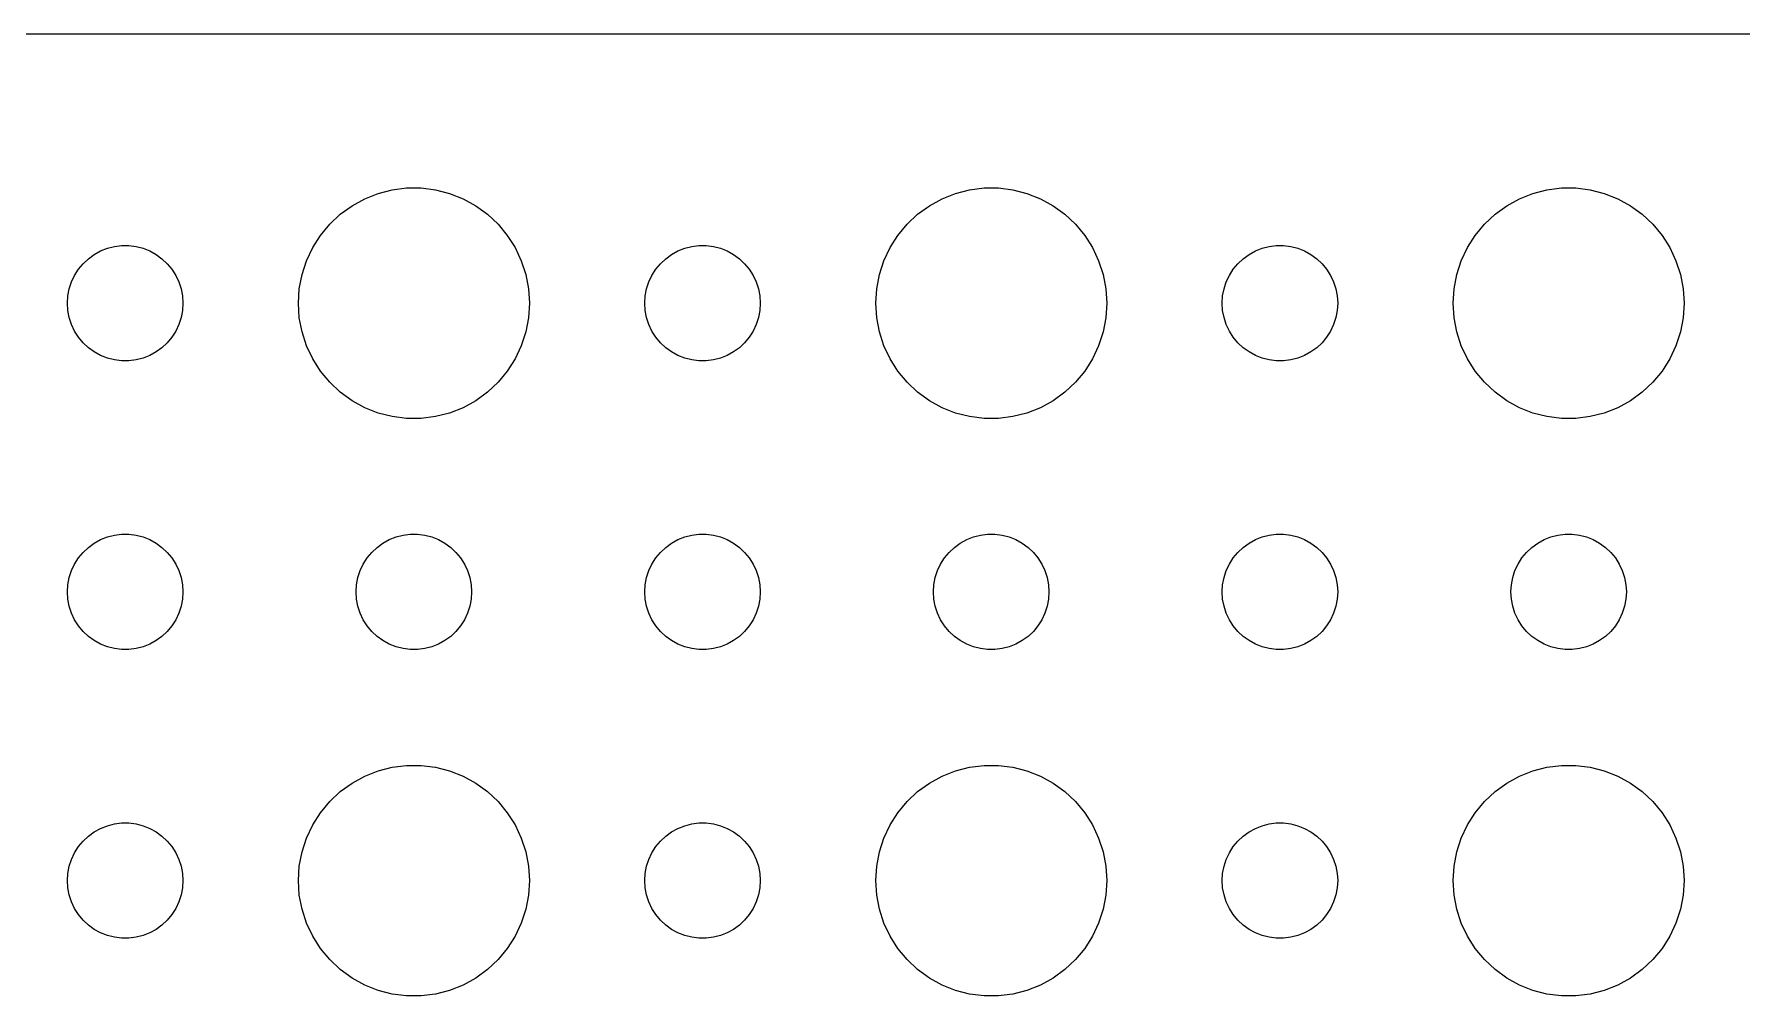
# Model space of a CAD drawing. Header units: metres. Extents: x -90 to 90, y -89 to 89.
# Drawn here: x -47.37 to -3, y 64.51 to 89.49 of the extents above; entities that cross this region are included whole.
import ezdxf

# ---------------------------------------------------------------- set-up
doc = ezdxf.new("R2010")
doc.units = ezdxf.units.M

msp = doc.modelspace()

# ---------------------------------------------------------------- linework, layer by layer
for p, q in [((84.8139, 89.4901), (-84.8139, 89.4901)), ((-39.1075, 85.033), (-38.7773, 85.2145)), ((-38.7773, 85.2145), (-38.427, 85.3532)), ((-38.427, 85.3532), (-38.0621, 85.4469)), ((-38.0621, 85.4469), (-37.6884, 85.4941)), ((-37.6884, 85.4941), (-37.3116, 85.4941)), ((-37.3116, 85.4941), (-36.9379, 85.4469)), ((-36.9379, 85.4469), (-36.5729, 85.3532)), ((-36.5729, 85.3532), (-36.2227, 85.2145)), ((-36.2227, 85.2145), (-35.8925, 85.033)), ((-24.1075, 85.033), (-23.7773, 85.2145)), ((-23.7773, 85.2145), (-23.427, 85.3532)), ((-23.427, 85.3532), (-23.0621, 85.4469)), ((-23.0621, 85.4469), (-22.6884, 85.4941)), ((-22.6884, 85.4941), (-22.3116, 85.4941)), ((-22.3116, 85.4941), (-21.9379, 85.4469)), ((-21.9379, 85.4469), (-21.5729, 85.3532)), ((-21.5729, 85.3532), (-21.2227, 85.2145)), ((-21.2227, 85.2145), (-20.8925, 85.033)), ((-9.10747, 85.033), (-8.77733, 85.2145)), ((-8.77733, 85.2145), (-8.42705, 85.3532)), ((-8.42705, 85.3532), (-8.06213, 85.4469)), ((-8.06213, 85.4469), (-7.68837, 85.4941)), ((-7.68837, 85.4941), (-7.31161, 85.4941)), ((-7.31161, 85.4941), (-6.93785, 85.4469)), ((-6.93785, 85.4469), (-6.57294, 85.3532)), ((-6.57294, 85.3532), (-6.22266, 85.2145)), ((-6.22266, 85.2145), (-5.89252, 85.033)), ((-39.6869, 84.5536), (-39.4123, 84.8115)), ((-39.4123, 84.8115), (-39.1075, 85.033)), ((-35.8925, 85.033), (-35.5877, 84.8115)), ((-35.5877, 84.8115), (-35.3131, 84.5536)), ((-24.6869, 84.5536), (-24.4123, 84.8115)), ((-24.4123, 84.8115), (-24.1075, 85.033)), ((-20.8925, 85.033), (-20.5877, 84.8115)), ((-20.5877, 84.8115), (-20.3131, 84.5536)), ((-9.6869, 84.5536), (-9.41226, 84.8115)), ((-9.41226, 84.8115), (-9.10747, 85.033)), ((-5.89252, 85.033), (-5.58772, 84.8115)), ((-5.58772, 84.8115), (-5.31308, 84.5536)), ((-39.927, 84.2634), (-39.6869, 84.5536)), ((-35.3131, 84.5536), (-35.0729, 84.2634)), ((-24.927, 84.2634), (-24.6869, 84.5536)), ((-20.3131, 84.5536), (-20.0729, 84.2634)), ((-9.92705, 84.2634), (-9.6869, 84.5536)), ((-5.31308, 84.5536), (-5.07294, 84.2634)), ((-45.8037, 83.7665), (-45.6387, 83.8572)), ((-45.6387, 83.8572), (-45.4635, 83.9266)), ((-45.4635, 83.9266), (-45.2811, 83.9734)), ((-45.2811, 83.9734), (-45.0942, 83.997)), ((-45.0942, 83.997), (-44.9058, 83.997)), ((-44.9058, 83.997), (-44.7189, 83.9734)), ((-44.7189, 83.9734), (-44.5365, 83.9266)), ((-44.5365, 83.9266), (-44.3613, 83.8572)), ((-44.3613, 83.8572), (-44.1963, 83.7665)), ((-40.2893, 83.6044), (-40.1289, 83.9453)), ((-40.1289, 83.9453), (-39.927, 84.2634)), ((-35.0729, 84.2634), (-34.8711, 83.9453)), ((-34.8711, 83.9453), (-34.7107, 83.6044)), ((-30.8037, 83.7665), (-30.6387, 83.8572)), ((-30.6387, 83.8572), (-30.4635, 83.9266)), ((-30.4635, 83.9266), (-30.2811, 83.9734)), ((-30.2811, 83.9734), (-30.0942, 83.997)), ((-30.0942, 83.997), (-29.9058, 83.997)), ((-29.9058, 83.997), (-29.7189, 83.9734)), ((-29.7189, 83.9734), (-29.5365, 83.9266)), ((-29.5365, 83.9266), (-29.3613, 83.8572)), ((-29.3613, 83.8572), (-29.1963, 83.7665)), ((-25.2893, 83.6044), (-25.1289, 83.9453)), ((-25.1289, 83.9453), (-24.927, 84.2634)), ((-20.0729, 84.2634), (-19.8711, 83.9453)), ((-19.8711, 83.9453), (-19.7107, 83.6044)), ((-15.8037, 83.7665), (-15.6387, 83.8572)), ((-15.6387, 83.8572), (-15.4635, 83.9266)), ((-15.4635, 83.9266), (-15.2811, 83.9734)), ((-15.2811, 83.9734), (-15.0942, 83.997)), ((-15.0942, 83.997), (-14.9058, 83.997)), ((-14.9058, 83.997), (-14.7189, 83.9734)), ((-14.7189, 83.9734), (-14.5365, 83.9266)), ((-14.5365, 83.9266), (-14.3613, 83.8572)), ((-14.3613, 83.8572), (-14.1963, 83.7665)), ((-10.2893, 83.6044), (-10.1289, 83.9453)), ((-10.1289, 83.9453), (-9.92705, 84.2634)), ((-5.07294, 84.2634), (-4.87108, 83.9453)), ((-4.87108, 83.9453), (-4.71066, 83.6044)), ((-46.2135, 83.3817), (-46.0934, 83.5268)), ((-46.0934, 83.5268), (-45.9561, 83.6558)), ((-45.9561, 83.6558), (-45.8037, 83.7665)), ((-44.1963, 83.7665), (-44.0439, 83.6558)), ((-44.0439, 83.6558), (-43.9065, 83.5268)), ((-43.9065, 83.5268), (-43.7865, 83.3817)), ((-40.4057, 83.2461), (-40.2893, 83.6044)), ((-34.7107, 83.6044), (-34.5942, 83.2461)), ((-31.2135, 83.3817), (-31.0934, 83.5268)), ((-31.0934, 83.5268), (-30.9561, 83.6558)), ((-30.9561, 83.6558), (-30.8037, 83.7665)), ((-29.1963, 83.7665), (-29.0439, 83.6558)), ((-29.0439, 83.6558), (-28.9065, 83.5268)), ((-28.9065, 83.5268), (-28.7865, 83.3817)), ((-25.4057, 83.2461), (-25.2893, 83.6044)), ((-19.7107, 83.6044), (-19.5942, 83.2461)), ((-16.2135, 83.3817), (-16.0934, 83.5268)), ((-16.0934, 83.5268), (-15.9561, 83.6558)), ((-15.9561, 83.6558), (-15.8037, 83.7665)), ((-14.1963, 83.7665), (-14.0439, 83.6558)), ((-14.0439, 83.6558), (-13.9065, 83.5268)), ((-13.9065, 83.5268), (-13.7865, 83.3817)), ((-10.4057, 83.2461), (-10.2893, 83.6044)), ((-4.71066, 83.6044), (-4.59424, 83.2461)), ((-46.4529, 82.873), (-46.3947, 83.0522)), ((-46.3947, 83.0522), (-46.3145, 83.2226)), ((-46.3145, 83.2226), (-46.2135, 83.3817)), ((-43.7865, 83.3817), (-43.6855, 83.2226)), ((-43.6855, 83.2226), (-43.6053, 83.0522)), ((-43.6053, 83.0522), (-43.5471, 82.873)), ((-40.4763, 82.876), (-40.4057, 83.2461)), ((-34.5942, 83.2461), (-34.5237, 82.876)), ((-31.4529, 82.873), (-31.3947, 83.0522)), ((-31.3947, 83.0522), (-31.3145, 83.2226)), ((-31.3145, 83.2226), (-31.2135, 83.3817)), ((-28.7865, 83.3817), (-28.6855, 83.2226)), ((-28.6855, 83.2226), (-28.6053, 83.0522)), ((-28.6053, 83.0522), (-28.5471, 82.873)), ((-25.4763, 82.876), (-25.4057, 83.2461)), ((-19.5942, 83.2461), (-19.5237, 82.876)), ((-16.4529, 82.873), (-16.3947, 83.0522)), ((-16.3947, 83.0522), (-16.3145, 83.2226)), ((-16.3145, 83.2226), (-16.2135, 83.3817)), ((-13.7865, 83.3817), (-13.6855, 83.2226)), ((-13.6855, 83.2226), (-13.6053, 83.0522)), ((-13.6053, 83.0522), (-13.5471, 82.873)), ((-10.4763, 82.876), (-10.4057, 83.2461)), ((-4.59424, 83.2461), (-4.52365, 82.876)), ((-46.5, 82.5), (-46.4882, 82.688)), ((-46.4882, 82.688), (-46.4529, 82.873)), ((-43.5471, 82.873), (-43.5118, 82.688)), ((-43.5118, 82.688), (-43.5, 82.5)), ((-40.5, 82.5), (-40.4763, 82.876)), ((-34.5237, 82.876), (-34.5, 82.5)), ((-31.5, 82.5), (-31.4882, 82.688)), ((-31.4882, 82.688), (-31.4529, 82.873)), ((-28.5471, 82.873), (-28.5118, 82.688)), ((-28.5118, 82.688), (-28.5, 82.5)), ((-25.5, 82.5), (-25.4763, 82.876)), ((-19.5237, 82.876), (-19.5, 82.5)), ((-16.5, 82.5), (-16.4882, 82.688)), ((-16.4882, 82.688), (-16.4529, 82.873)), ((-13.5471, 82.873), (-13.5118, 82.688)), ((-13.5118, 82.688), (-13.5, 82.5)), ((-10.5, 82.5), (-10.4763, 82.876)), ((-4.52365, 82.876), (-4.5, 82.5)), ((-46.4882, 82.312), (-46.5, 82.5)), ((-46.4529, 82.127), (-46.4882, 82.312)), ((-46.3947, 81.9478), (-46.4529, 82.127)), ((-43.5471, 82.127), (-43.6053, 81.9478)), ((-43.5118, 82.312), (-43.5471, 82.127)), ((-43.5, 82.5), (-43.5118, 82.312)), ((-40.4763, 82.124), (-40.5, 82.5)), ((-40.4057, 81.7539), (-40.4763, 82.124)), ((-34.5237, 82.124), (-34.5942, 81.7539)), ((-34.5, 82.5), (-34.5237, 82.124)), ((-31.4882, 82.312), (-31.5, 82.5)), ((-31.4529, 82.127), (-31.4882, 82.312)), ((-31.3947, 81.9478), (-31.4529, 82.127)), ((-28.5471, 82.127), (-28.6053, 81.9478)), ((-28.5118, 82.312), (-28.5471, 82.127)), ((-28.5, 82.5), (-28.5118, 82.312)), ((-25.4763, 82.124), (-25.5, 82.5)), ((-25.4057, 81.7539), (-25.4763, 82.124)), ((-19.5237, 82.124), (-19.5942, 81.7539)), ((-19.5, 82.5), (-19.5237, 82.124)), ((-16.4882, 82.312), (-16.5, 82.5)), ((-16.4529, 82.127), (-16.4882, 82.312)), ((-16.3947, 81.9478), (-16.4529, 82.127)), ((-13.5471, 82.127), (-13.6053, 81.9478)), ((-13.5118, 82.312), (-13.5471, 82.127)), ((-13.5, 82.5), (-13.5118, 82.312)), ((-10.4763, 82.124), (-10.5, 82.5)), ((-10.4057, 81.7539), (-10.4763, 82.124)), ((-4.52365, 82.124), (-4.59424, 81.7539)), ((-4.5, 82.5), (-4.52365, 82.124)), ((-46.3145, 81.7774), (-46.3947, 81.9478)), ((-46.2135, 81.6183), (-46.3145, 81.7774)), ((-43.6855, 81.7774), (-43.7865, 81.6183)), ((-43.6053, 81.9478), (-43.6855, 81.7774)), ((-40.2893, 81.3956), (-40.4057, 81.7539)), ((-34.5942, 81.7539), (-34.7107, 81.3956)), ((-31.3145, 81.7774), (-31.3947, 81.9478)), ((-31.2135, 81.6183), (-31.3145, 81.7774)), ((-28.6855, 81.7774), (-28.7865, 81.6183)), ((-28.6053, 81.9478), (-28.6855, 81.7774)), ((-25.2893, 81.3956), (-25.4057, 81.7539)), ((-19.5942, 81.7539), (-19.7107, 81.3956)), ((-16.3145, 81.7774), (-16.3947, 81.9478)), ((-16.2135, 81.6183), (-16.3145, 81.7774)), ((-13.6855, 81.7774), (-13.7865, 81.6183)), ((-13.6053, 81.9478), (-13.6855, 81.7774)), ((-10.2893, 81.3956), (-10.4057, 81.7539)), ((-4.59424, 81.7539), (-4.71066, 81.3956)), ((-46.0934, 81.4732), (-46.2135, 81.6183)), ((-45.9561, 81.3442), (-46.0934, 81.4732)), ((-45.8037, 81.2335), (-45.9561, 81.3442)), ((-45.6387, 81.1428), (-45.8037, 81.2335)), ((-44.1963, 81.2335), (-44.3613, 81.1428)), ((-44.0439, 81.3442), (-44.1963, 81.2335)), ((-43.9065, 81.4732), (-44.0439, 81.3442)), ((-43.7865, 81.6183), (-43.9065, 81.4732)), ((-40.1289, 81.0547), (-40.2893, 81.3956)), ((-34.7107, 81.3956), (-34.8711, 81.0547)), ((-31.0934, 81.4732), (-31.2135, 81.6183)), ((-30.9561, 81.3442), (-31.0934, 81.4732)), ((-30.8037, 81.2335), (-30.9561, 81.3442)), ((-30.6387, 81.1428), (-30.8037, 81.2335)), ((-29.1963, 81.2335), (-29.3613, 81.1428)), ((-29.0439, 81.3442), (-29.1963, 81.2335)), ((-28.9065, 81.4732), (-29.0439, 81.3442)), ((-28.7865, 81.6183), (-28.9065, 81.4732)), ((-25.1289, 81.0547), (-25.2893, 81.3956)), ((-19.7107, 81.3956), (-19.8711, 81.0547)), ((-16.0934, 81.4732), (-16.2135, 81.6183)), ((-15.9561, 81.3442), (-16.0934, 81.4732)), ((-15.8037, 81.2335), (-15.9561, 81.3442)), ((-15.6387, 81.1428), (-15.8037, 81.2335)), ((-14.1963, 81.2335), (-14.3613, 81.1428)), ((-14.0439, 81.3442), (-14.1963, 81.2335)), ((-13.9065, 81.4732), (-14.0439, 81.3442)), ((-13.7865, 81.6183), (-13.9065, 81.4732)), ((-10.1289, 81.0547), (-10.2893, 81.3956)), ((-4.71066, 81.3956), (-4.87108, 81.0547)), ((-45.4635, 81.0734), (-45.6387, 81.1428)), ((-45.2811, 81.0266), (-45.4635, 81.0734)), ((-45.0942, 81.003), (-45.2811, 81.0266)), ((-44.9058, 81.003), (-45.0942, 81.003)), ((-44.7189, 81.0266), (-44.9058, 81.003)), ((-44.5365, 81.0734), (-44.7189, 81.0266)), ((-44.3613, 81.1428), (-44.5365, 81.0734)), ((-39.927, 80.7366), (-40.1289, 81.0547)), ((-34.8711, 81.0547), (-35.0729, 80.7366)), ((-30.4635, 81.0734), (-30.6387, 81.1428)), ((-30.2811, 81.0266), (-30.4635, 81.0734)), ((-30.0942, 81.003), (-30.2811, 81.0266)), ((-29.9058, 81.003), (-30.0942, 81.003)), ((-29.7189, 81.0266), (-29.9058, 81.003)), ((-29.5365, 81.0734), (-29.7189, 81.0266)), ((-29.3613, 81.1428), (-29.5365, 81.0734)), ((-24.927, 80.7366), (-25.1289, 81.0547)), ((-19.8711, 81.0547), (-20.0729, 80.7366)), ((-15.4635, 81.0734), (-15.6387, 81.1428)), ((-15.2811, 81.0266), (-15.4635, 81.0734)), ((-15.0942, 81.003), (-15.2811, 81.0266)), ((-14.9058, 81.003), (-15.0942, 81.003)), ((-14.7189, 81.0266), (-14.9058, 81.003)), ((-14.5365, 81.0734), (-14.7189, 81.0266)), ((-14.3613, 81.1428), (-14.5365, 81.0734)), ((-9.92705, 80.7366), (-10.1289, 81.0547)), ((-4.87108, 81.0547), (-5.07294, 80.7366)), ((-39.6869, 80.4464), (-39.927, 80.7366)), ((-39.4123, 80.1885), (-39.6869, 80.4464)), ((-35.3131, 80.4464), (-35.5877, 80.1885)), ((-35.0729, 80.7366), (-35.3131, 80.4464)), ((-24.6869, 80.4464), (-24.927, 80.7366)), ((-24.4123, 80.1885), (-24.6869, 80.4464)), ((-20.3131, 80.4464), (-20.5877, 80.1885)), ((-20.0729, 80.7366), (-20.3131, 80.4464)), ((-9.6869, 80.4464), (-9.92705, 80.7366)), ((-9.41226, 80.1885), (-9.6869, 80.4464)), ((-5.31308, 80.4464), (-5.58772, 80.1885)), ((-5.07294, 80.7366), (-5.31308, 80.4464)), ((-39.1075, 79.967), (-39.4123, 80.1885)), ((-38.7773, 79.7855), (-39.1075, 79.967)), ((-35.8925, 79.967), (-36.2227, 79.7855)), ((-35.5877, 80.1885), (-35.8925, 79.967)), ((-24.1075, 79.967), (-24.4123, 80.1885)), ((-23.7773, 79.7855), (-24.1075, 79.967)), ((-20.8925, 79.967), (-21.2227, 79.7855)), ((-20.5877, 80.1885), (-20.8925, 79.967)), ((-9.10747, 79.967), (-9.41226, 80.1885)), ((-8.77733, 79.7855), (-9.10747, 79.967)), ((-5.89252, 79.967), (-6.22266, 79.7855)), ((-5.58772, 80.1885), (-5.89252, 79.967)), ((-38.427, 79.6468), (-38.7773, 79.7855)), ((-38.0621, 79.5531), (-38.427, 79.6468)), ((-37.6884, 79.5059), (-38.0621, 79.5531)), ((-37.3116, 79.5059), (-37.6884, 79.5059)), ((-36.9379, 79.5531), (-37.3116, 79.5059)), ((-36.5729, 79.6468), (-36.9379, 79.5531)), ((-36.2227, 79.7855), (-36.5729, 79.6468)), ((-23.427, 79.6468), (-23.7773, 79.7855)), ((-23.0621, 79.5531), (-23.427, 79.6468)), ((-22.6884, 79.5059), (-23.0621, 79.5531)), ((-22.3116, 79.5059), (-22.6884, 79.5059)), ((-21.9379, 79.5531), (-22.3116, 79.5059)), ((-21.5729, 79.6468), (-21.9379, 79.5531)), ((-21.2227, 79.7855), (-21.5729, 79.6468)), ((-8.42705, 79.6468), (-8.77733, 79.7855)), ((-8.06213, 79.5531), (-8.42705, 79.6468)), ((-7.68837, 79.5059), (-8.06213, 79.5531)), ((-7.31161, 79.5059), (-7.68837, 79.5059)), ((-6.93785, 79.5531), (-7.31161, 79.5059)), ((-6.57294, 79.6468), (-6.93785, 79.5531)), ((-6.22266, 79.7855), (-6.57294, 79.6468)), ((-45.8037, 76.2665), (-45.6387, 76.3572)), ((-45.6387, 76.3572), (-45.4635, 76.4266)), ((-45.4635, 76.4266), (-45.2811, 76.4734)), ((-45.2811, 76.4734), (-45.0942, 76.497)), ((-45.0942, 76.497), (-44.9058, 76.497)), ((-44.9058, 76.497), (-44.7189, 76.4734)), ((-44.7189, 76.4734), (-44.5365, 76.4266)), ((-44.5365, 76.4266), (-44.3613, 76.3572)), ((-44.3613, 76.3572), (-44.1963, 76.2665)), ((-38.3037, 76.2665), (-38.1387, 76.3572)), ((-38.1387, 76.3572), (-37.9635, 76.4266)), ((-37.9635, 76.4266), (-37.7811, 76.4734)), ((-37.7811, 76.4734), (-37.5942, 76.497)), ((-37.5942, 76.497), (-37.4058, 76.497)), ((-37.4058, 76.497), (-37.2189, 76.4734)), ((-37.2189, 76.4734), (-37.0365, 76.4266)), ((-37.0365, 76.4266), (-36.8613, 76.3572)), ((-36.8613, 76.3572), (-36.6963, 76.2665)), ((-30.8037, 76.2665), (-30.6387, 76.3572)), ((-30.6387, 76.3572), (-30.4635, 76.4266)), ((-30.4635, 76.4266), (-30.2811, 76.4734)), ((-30.2811, 76.4734), (-30.0942, 76.497)), ((-30.0942, 76.497), (-29.9058, 76.497)), ((-29.9058, 76.497), (-29.7189, 76.4734)), ((-29.7189, 76.4734), (-29.5365, 76.4266)), ((-29.5365, 76.4266), (-29.3613, 76.3572)), ((-29.3613, 76.3572), (-29.1963, 76.2665)), ((-23.3037, 76.2665), (-23.1387, 76.3572)), ((-23.1387, 76.3572), (-22.9635, 76.4266)), ((-22.9635, 76.4266), (-22.7811, 76.4734)), ((-22.7811, 76.4734), (-22.5942, 76.497)), ((-22.5942, 76.497), (-22.4058, 76.497)), ((-22.4058, 76.497), (-22.2189, 76.4734)), ((-22.2189, 76.4734), (-22.0365, 76.4266)), ((-22.0365, 76.4266), (-21.8613, 76.3572)), ((-21.8613, 76.3572), (-21.6963, 76.2665)), ((-15.8037, 76.2665), (-15.6387, 76.3572)), ((-15.6387, 76.3572), (-15.4635, 76.4266)), ((-15.4635, 76.4266), (-15.2811, 76.4734)), ((-15.2811, 76.4734), (-15.0942, 76.497)), ((-15.0942, 76.497), (-14.9058, 76.497)), ((-14.9058, 76.497), (-14.7189, 76.4734)), ((-14.7189, 76.4734), (-14.5365, 76.4266)), ((-14.5365, 76.4266), (-14.3613, 76.3572)), ((-14.3613, 76.3572), (-14.1963, 76.2665)), ((-8.30373, 76.2665), (-8.13866, 76.3572)), ((-8.13866, 76.3572), (-7.96352, 76.4266)), ((-7.96352, 76.4266), (-7.78107, 76.4734)), ((-7.78107, 76.4734), (-7.59418, 76.497)), ((-7.59418, 76.497), (-7.40581, 76.497)), ((-7.40581, 76.497), (-7.21892, 76.4734)), ((-7.21892, 76.4734), (-7.03647, 76.4266)), ((-7.03647, 76.4266), (-6.86133, 76.3572)), ((-6.86133, 76.3572), (-6.69626, 76.2665)), ((-46.3145, 75.7226), (-46.2135, 75.8817)), ((-46.2135, 75.8817), (-46.0934, 76.0268)), ((-46.0934, 76.0268), (-45.9561, 76.1558)), ((-45.9561, 76.1558), (-45.8037, 76.2665)), ((-44.1963, 76.2665), (-44.0439, 76.1558)), ((-44.0439, 76.1558), (-43.9065, 76.0268)), ((-43.9065, 76.0268), (-43.7865, 75.8817)), ((-43.7865, 75.8817), (-43.6855, 75.7226)), ((-38.8145, 75.7226), (-38.7135, 75.8817)), ((-38.7135, 75.8817), (-38.5934, 76.0268)), ((-38.5934, 76.0268), (-38.4561, 76.1558)), ((-38.4561, 76.1558), (-38.3037, 76.2665)), ((-36.6963, 76.2665), (-36.5439, 76.1558)), ((-36.5439, 76.1558), (-36.4065, 76.0268)), ((-36.4065, 76.0268), (-36.2865, 75.8817)), ((-36.2865, 75.8817), (-36.1855, 75.7226)), ((-31.3145, 75.7226), (-31.2135, 75.8817)), ((-31.2135, 75.8817), (-31.0934, 76.0268)), ((-31.0934, 76.0268), (-30.9561, 76.1558)), ((-30.9561, 76.1558), (-30.8037, 76.2665)), ((-29.1963, 76.2665), (-29.0439, 76.1558)), ((-29.0439, 76.1558), (-28.9065, 76.0268)), ((-28.9065, 76.0268), (-28.7865, 75.8817)), ((-28.7865, 75.8817), (-28.6855, 75.7226)), ((-23.8145, 75.7226), (-23.7135, 75.8817)), ((-23.7135, 75.8817), (-23.5934, 76.0268)), ((-23.5934, 76.0268), (-23.4561, 76.1558)), ((-23.4561, 76.1558), (-23.3037, 76.2665)), ((-21.6963, 76.2665), (-21.5439, 76.1558)), ((-21.5439, 76.1558), (-21.4065, 76.0268)), ((-21.4065, 76.0268), (-21.2865, 75.8817)), ((-21.2865, 75.8817), (-21.1855, 75.7226)), ((-16.3145, 75.7226), (-16.2135, 75.8817)), ((-16.2135, 75.8817), (-16.0934, 76.0268)), ((-16.0934, 76.0268), (-15.9561, 76.1558)), ((-15.9561, 76.1558), (-15.8037, 76.2665)), ((-14.1963, 76.2665), (-14.0439, 76.1558)), ((-14.0439, 76.1558), (-13.9065, 76.0268)), ((-13.9065, 76.0268), (-13.7865, 75.8817)), ((-13.7865, 75.8817), (-13.6855, 75.7226)), ((-8.81445, 75.7226), (-8.71352, 75.8817)), ((-8.71352, 75.8817), (-8.59344, 76.0268)), ((-8.59344, 76.0268), (-8.45613, 76.1558)), ((-8.45613, 76.1558), (-8.30373, 76.2665)), ((-6.69626, 76.2665), (-6.54385, 76.1558)), ((-6.54385, 76.1558), (-6.40654, 76.0268)), ((-6.40654, 76.0268), (-6.28647, 75.8817)), ((-6.28647, 75.8817), (-6.18553, 75.7226)), ((-46.4529, 75.373), (-46.3947, 75.5522)), ((-46.3947, 75.5522), (-46.3145, 75.7226)), ((-43.6855, 75.7226), (-43.6053, 75.5522)), ((-43.6053, 75.5522), (-43.5471, 75.373)), ((-38.9529, 75.373), (-38.8947, 75.5522)), ((-38.8947, 75.5522), (-38.8145, 75.7226)), ((-36.1855, 75.7226), (-36.1053, 75.5522)), ((-36.1053, 75.5522), (-36.0471, 75.373)), ((-31.4529, 75.373), (-31.3947, 75.5522)), ((-31.3947, 75.5522), (-31.3145, 75.7226)), ((-28.6855, 75.7226), (-28.6053, 75.5522)), ((-28.6053, 75.5522), (-28.5471, 75.373)), ((-23.9529, 75.373), (-23.8947, 75.5522)), ((-23.8947, 75.5522), (-23.8145, 75.7226)), ((-21.1855, 75.7226), (-21.1053, 75.5522)), ((-21.1053, 75.5522), (-21.0471, 75.373)), ((-16.4529, 75.373), (-16.3947, 75.5522)), ((-16.3947, 75.5522), (-16.3145, 75.7226)), ((-13.6855, 75.7226), (-13.6053, 75.5522)), ((-13.6053, 75.5522), (-13.5471, 75.373)), ((-8.95287, 75.373), (-8.89465, 75.5522)), ((-8.89465, 75.5522), (-8.81445, 75.7226)), ((-6.18553, 75.7226), (-6.10533, 75.5522)), ((-6.10533, 75.5522), (-6.04712, 75.373)), ((-46.5, 75), (-46.4882, 75.188)), ((-46.4882, 74.812), (-46.5, 75)), ((-46.4882, 75.188), (-46.4529, 75.373)), ((-43.5471, 75.373), (-43.5118, 75.188)), ((-43.5118, 75.188), (-43.5, 75)), ((-43.5, 75), (-43.5118, 74.812)), ((-39, 75), (-38.9882, 75.188)), ((-38.9882, 74.812), (-39, 75)), ((-38.9882, 75.188), (-38.9529, 75.373)), ((-36.0471, 75.373), (-36.0118, 75.188)), ((-36.0118, 75.188), (-36, 75)), ((-36, 75), (-36.0118, 74.812)), ((-31.5, 75), (-31.4882, 75.188)), ((-31.4882, 74.812), (-31.5, 75)), ((-31.4882, 75.188), (-31.4529, 75.373)), ((-28.5471, 75.373), (-28.5118, 75.188)), ((-28.5118, 75.188), (-28.5, 75)), ((-28.5, 75), (-28.5118, 74.812)), ((-24, 75), (-23.9882, 75.188)), ((-23.9882, 74.812), (-24, 75)), ((-23.9882, 75.188), (-23.9529, 75.373)), ((-21.0471, 75.373), (-21.0118, 75.188)), ((-21.0118, 75.188), (-21, 75)), ((-21, 75), (-21.0118, 74.812)), ((-16.5, 75), (-16.4882, 75.188)), ((-16.4882, 74.812), (-16.5, 75)), ((-16.4882, 75.188), (-16.4529, 75.373)), ((-13.5471, 75.373), (-13.5118, 75.188)), ((-13.5118, 75.188), (-13.5, 75)), ((-13.5, 75), (-13.5118, 74.812)), ((-9, 75), (-8.98816, 75.188)), ((-8.98816, 74.812), (-9, 75)), ((-8.98816, 75.188), (-8.95287, 75.373)), ((-6.04712, 75.373), (-6.01183, 75.188)), ((-6.01183, 75.188), (-6, 75)), ((-6, 75), (-6.01183, 74.812)), ((-46.4529, 74.627), (-46.4882, 74.812)), ((-46.3947, 74.4478), (-46.4529, 74.627)), ((-43.5471, 74.627), (-43.6053, 74.4478)), ((-43.5118, 74.812), (-43.5471, 74.627)), ((-38.9529, 74.627), (-38.9882, 74.812)), ((-38.8947, 74.4478), (-38.9529, 74.627)), ((-36.0471, 74.627), (-36.1053, 74.4478)), ((-36.0118, 74.812), (-36.0471, 74.627)), ((-31.4529, 74.627), (-31.4882, 74.812)), ((-31.3947, 74.4478), (-31.4529, 74.627)), ((-28.5471, 74.627), (-28.6053, 74.4478)), ((-28.5118, 74.812), (-28.5471, 74.627)), ((-23.9529, 74.627), (-23.9882, 74.812)), ((-23.8947, 74.4478), (-23.9529, 74.627)), ((-21.0471, 74.627), (-21.1053, 74.4478)), ((-21.0118, 74.812), (-21.0471, 74.627)), ((-16.4529, 74.627), (-16.4882, 74.812)), ((-16.3947, 74.4478), (-16.4529, 74.627)), ((-13.5471, 74.627), (-13.6053, 74.4478)), ((-13.5118, 74.812), (-13.5471, 74.627)), ((-8.95287, 74.627), (-8.98816, 74.812)), ((-8.89465, 74.4478), (-8.95287, 74.627)), ((-6.04712, 74.627), (-6.10533, 74.4478)), ((-6.01183, 74.812), (-6.04712, 74.627)), ((-46.3145, 74.2774), (-46.3947, 74.4478)), ((-46.2135, 74.1183), (-46.3145, 74.2774)), ((-46.0934, 73.9732), (-46.2135, 74.1183)), ((-43.7865, 74.1183), (-43.9065, 73.9732)), ((-43.6855, 74.2774), (-43.7865, 74.1183)), ((-43.6053, 74.4478), (-43.6855, 74.2774)), ((-38.8145, 74.2774), (-38.8947, 74.4478)), ((-38.7135, 74.1183), (-38.8145, 74.2774)), ((-38.5934, 73.9732), (-38.7135, 74.1183)), ((-36.2865, 74.1183), (-36.4065, 73.9732)), ((-36.1855, 74.2774), (-36.2865, 74.1183)), ((-36.1053, 74.4478), (-36.1855, 74.2774)), ((-31.3145, 74.2774), (-31.3947, 74.4478)), ((-31.2135, 74.1183), (-31.3145, 74.2774)), ((-31.0934, 73.9732), (-31.2135, 74.1183)), ((-28.7865, 74.1183), (-28.9065, 73.9732)), ((-28.6855, 74.2774), (-28.7865, 74.1183)), ((-28.6053, 74.4478), (-28.6855, 74.2774)), ((-23.8145, 74.2774), (-23.8947, 74.4478)), ((-23.7135, 74.1183), (-23.8145, 74.2774)), ((-23.5934, 73.9732), (-23.7135, 74.1183)), ((-21.2865, 74.1183), (-21.4065, 73.9732)), ((-21.1855, 74.2774), (-21.2865, 74.1183)), ((-21.1053, 74.4478), (-21.1855, 74.2774)), ((-16.3145, 74.2774), (-16.3947, 74.4478)), ((-16.2135, 74.1183), (-16.3145, 74.2774)), ((-16.0934, 73.9732), (-16.2135, 74.1183)), ((-13.7865, 74.1183), (-13.9065, 73.9732)), ((-13.6855, 74.2774), (-13.7865, 74.1183)), ((-13.6053, 74.4478), (-13.6855, 74.2774)), ((-8.81445, 74.2774), (-8.89465, 74.4478)), ((-8.71352, 74.1183), (-8.81445, 74.2774)), ((-8.59344, 73.9732), (-8.71352, 74.1183)), ((-6.28647, 74.1183), (-6.40654, 73.9732)), ((-6.18553, 74.2774), (-6.28647, 74.1183)), ((-6.10533, 74.4478), (-6.18553, 74.2774)), ((-45.9561, 73.8442), (-46.0934, 73.9732)), ((-45.8037, 73.7335), (-45.9561, 73.8442)), ((-45.6387, 73.6428), (-45.8037, 73.7335)), ((-44.1963, 73.7335), (-44.3613, 73.6428)), ((-44.0439, 73.8442), (-44.1963, 73.7335)), ((-43.9065, 73.9732), (-44.0439, 73.8442)), ((-38.4561, 73.8442), (-38.5934, 73.9732)), ((-38.3037, 73.7335), (-38.4561, 73.8442)), ((-38.1387, 73.6428), (-38.3037, 73.7335)), ((-36.6963, 73.7335), (-36.8613, 73.6428)), ((-36.5439, 73.8442), (-36.6963, 73.7335)), ((-36.4065, 73.9732), (-36.5439, 73.8442)), ((-30.9561, 73.8442), (-31.0934, 73.9732)), ((-30.8037, 73.7335), (-30.9561, 73.8442)), ((-30.6387, 73.6428), (-30.8037, 73.7335)), ((-29.1963, 73.7335), (-29.3613, 73.6428)), ((-29.0439, 73.8442), (-29.1963, 73.7335)), ((-28.9065, 73.9732), (-29.0439, 73.8442)), ((-23.4561, 73.8442), (-23.5934, 73.9732)), ((-23.3037, 73.7335), (-23.4561, 73.8442)), ((-23.1387, 73.6428), (-23.3037, 73.7335)), ((-21.6963, 73.7335), (-21.8613, 73.6428)), ((-21.5439, 73.8442), (-21.6963, 73.7335)), ((-21.4065, 73.9732), (-21.5439, 73.8442)), ((-15.9561, 73.8442), (-16.0934, 73.9732)), ((-15.8037, 73.7335), (-15.9561, 73.8442)), ((-15.6387, 73.6428), (-15.8037, 73.7335)), ((-14.1963, 73.7335), (-14.3613, 73.6428)), ((-14.0439, 73.8442), (-14.1963, 73.7335)), ((-13.9065, 73.9732), (-14.0439, 73.8442)), ((-8.45613, 73.8442), (-8.59344, 73.9732)), ((-8.30373, 73.7335), (-8.45613, 73.8442)), ((-8.13866, 73.6428), (-8.30373, 73.7335)), ((-6.69626, 73.7335), (-6.86133, 73.6428)), ((-6.54385, 73.8442), (-6.69626, 73.7335)), ((-6.40654, 73.9732), (-6.54385, 73.8442)), ((-45.4635, 73.5734), (-45.6387, 73.6428)), ((-45.2811, 73.5266), (-45.4635, 73.5734)), ((-45.0942, 73.503), (-45.2811, 73.5266)), ((-44.9058, 73.503), (-45.0942, 73.503)), ((-44.7189, 73.5266), (-44.9058, 73.503)), ((-44.5365, 73.5734), (-44.7189, 73.5266)), ((-44.3613, 73.6428), (-44.5365, 73.5734)), ((-37.9635, 73.5734), (-38.1387, 73.6428)), ((-37.7811, 73.5266), (-37.9635, 73.5734)), ((-37.5942, 73.503), (-37.7811, 73.5266)), ((-37.4058, 73.503), (-37.5942, 73.503)), ((-37.2189, 73.5266), (-37.4058, 73.503)), ((-37.0365, 73.5734), (-37.2189, 73.5266)), ((-36.8613, 73.6428), (-37.0365, 73.5734)), ((-30.4635, 73.5734), (-30.6387, 73.6428)), ((-30.2811, 73.5266), (-30.4635, 73.5734)), ((-30.0942, 73.503), (-30.2811, 73.5266)), ((-29.9058, 73.503), (-30.0942, 73.503)), ((-29.7189, 73.5266), (-29.9058, 73.503)), ((-29.5365, 73.5734), (-29.7189, 73.5266)), ((-29.3613, 73.6428), (-29.5365, 73.5734)), ((-22.9635, 73.5734), (-23.1387, 73.6428)), ((-22.7811, 73.5266), (-22.9635, 73.5734)), ((-22.5942, 73.503), (-22.7811, 73.5266)), ((-22.4058, 73.503), (-22.5942, 73.503)), ((-22.2189, 73.5266), (-22.4058, 73.503)), ((-22.0365, 73.5734), (-22.2189, 73.5266)), ((-21.8613, 73.6428), (-22.0365, 73.5734)), ((-15.4635, 73.5734), (-15.6387, 73.6428)), ((-15.2811, 73.5266), (-15.4635, 73.5734)), ((-15.0942, 73.503), (-15.2811, 73.5266)), ((-14.9058, 73.503), (-15.0942, 73.503)), ((-14.7189, 73.5266), (-14.9058, 73.503)), ((-14.5365, 73.5734), (-14.7189, 73.5266)), ((-14.3613, 73.6428), (-14.5365, 73.5734)), ((-7.96352, 73.5734), (-8.13866, 73.6428)), ((-7.78107, 73.5266), (-7.96352, 73.5734)), ((-7.59418, 73.503), (-7.78107, 73.5266)), ((-7.40581, 73.503), (-7.59418, 73.503)), ((-7.21892, 73.5266), (-7.40581, 73.503)), ((-7.03647, 73.5734), (-7.21892, 73.5266)), ((-6.86133, 73.6428), (-7.03647, 73.5734)), ((-39.1075, 70.033), (-38.7773, 70.2145)), ((-38.7773, 70.2145), (-38.427, 70.3532)), ((-38.427, 70.3532), (-38.0621, 70.4469)), ((-38.0621, 70.4469), (-37.6884, 70.4941)), ((-37.6884, 70.4941), (-37.3116, 70.4941)), ((-37.3116, 70.4941), (-36.9379, 70.4469)), ((-36.9379, 70.4469), (-36.5729, 70.3532)), ((-36.5729, 70.3532), (-36.2227, 70.2145)), ((-36.2227, 70.2145), (-35.8925, 70.033)), ((-24.1075, 70.033), (-23.7773, 70.2145)), ((-23.7773, 70.2145), (-23.427, 70.3532)), ((-23.427, 70.3532), (-23.0621, 70.4469)), ((-23.0621, 70.4469), (-22.6884, 70.4941)), ((-22.6884, 70.4941), (-22.3116, 70.4941)), ((-22.3116, 70.4941), (-21.9379, 70.4469)), ((-21.9379, 70.4469), (-21.5729, 70.3532)), ((-21.5729, 70.3532), (-21.2227, 70.2145)), ((-21.2227, 70.2145), (-20.8925, 70.033)), ((-9.10747, 70.033), (-8.77733, 70.2145)), ((-8.77733, 70.2145), (-8.42705, 70.3532)), ((-8.42705, 70.3532), (-8.06213, 70.4469)), ((-8.06213, 70.4469), (-7.68837, 70.4941)), ((-7.68837, 70.4941), (-7.31161, 70.4941)), ((-7.31161, 70.4941), (-6.93785, 70.4469)), ((-6.93785, 70.4469), (-6.57294, 70.3532)), ((-6.57294, 70.3532), (-6.22266, 70.2145)), ((-6.22266, 70.2145), (-5.89252, 70.033)), ((-39.6869, 69.5536), (-39.4123, 69.8115)), ((-39.4123, 69.8115), (-39.1075, 70.033)), ((-35.8925, 70.033), (-35.5877, 69.8115)), ((-35.5877, 69.8115), (-35.3131, 69.5536)), ((-24.6869, 69.5536), (-24.4123, 69.8115)), ((-24.4123, 69.8115), (-24.1075, 70.033)), ((-20.8925, 70.033), (-20.5877, 69.8115)), ((-20.5877, 69.8115), (-20.3131, 69.5536)), ((-9.6869, 69.5536), (-9.41226, 69.8115)), ((-9.41226, 69.8115), (-9.10747, 70.033)), ((-5.89252, 70.033), (-5.58772, 69.8115)), ((-5.58772, 69.8115), (-5.31308, 69.5536)), ((-40.1289, 68.9453), (-39.927, 69.2634)), ((-39.927, 69.2634), (-39.6869, 69.5536)), ((-35.3131, 69.5536), (-35.0729, 69.2634)), ((-35.0729, 69.2634), (-34.8711, 68.9453)), ((-25.1289, 68.9453), (-24.927, 69.2634)), ((-24.927, 69.2634), (-24.6869, 69.5536)), ((-20.3131, 69.5536), (-20.0729, 69.2634)), ((-20.0729, 69.2634), (-19.8711, 68.9453)), ((-10.1289, 68.9453), (-9.92705, 69.2634)), ((-9.92705, 69.2634), (-9.6869, 69.5536)), ((-5.31308, 69.5536), (-5.07294, 69.2634)), ((-5.07294, 69.2634), (-4.87108, 68.9453)), ((-45.9561, 68.6558), (-45.8037, 68.7665)), ((-45.8037, 68.7665), (-45.6387, 68.8572)), ((-45.6387, 68.8572), (-45.4635, 68.9266)), ((-45.4635, 68.9266), (-45.2811, 68.9734)), ((-45.2811, 68.9734), (-45.0942, 68.997)), ((-45.0942, 68.997), (-44.9058, 68.997)), ((-44.9058, 68.997), (-44.7189, 68.9734)), ((-44.7189, 68.9734), (-44.5365, 68.9266)), ((-44.5365, 68.9266), (-44.3613, 68.8572)), ((-44.3613, 68.8572), (-44.1963, 68.7665)), ((-44.1963, 68.7665), (-44.0439, 68.6558)), ((-40.2893, 68.6044), (-40.1289, 68.9453)), ((-34.8711, 68.9453), (-34.7107, 68.6044)), ((-30.9561, 68.6558), (-30.8037, 68.7665)), ((-30.8037, 68.7665), (-30.6387, 68.8572)), ((-30.6387, 68.8572), (-30.4635, 68.9266)), ((-30.4635, 68.9266), (-30.2811, 68.9734)), ((-30.2811, 68.9734), (-30.0942, 68.997)), ((-30.0942, 68.997), (-29.9058, 68.997)), ((-29.9058, 68.997), (-29.7189, 68.9734)), ((-29.7189, 68.9734), (-29.5365, 68.9266)), ((-29.5365, 68.9266), (-29.3613, 68.8572)), ((-29.3613, 68.8572), (-29.1963, 68.7665)), ((-29.1963, 68.7665), (-29.0439, 68.6558)), ((-25.2893, 68.6044), (-25.1289, 68.9453)), ((-19.8711, 68.9453), (-19.7107, 68.6044)), ((-15.9561, 68.6558), (-15.8037, 68.7665)), ((-15.8037, 68.7665), (-15.6387, 68.8572)), ((-15.6387, 68.8572), (-15.4635, 68.9266)), ((-15.4635, 68.9266), (-15.2811, 68.9734)), ((-15.2811, 68.9734), (-15.0942, 68.997)), ((-15.0942, 68.997), (-14.9058, 68.997)), ((-14.9058, 68.997), (-14.7189, 68.9734)), ((-14.7189, 68.9734), (-14.5365, 68.9266)), ((-14.5365, 68.9266), (-14.3613, 68.8572)), ((-14.3613, 68.8572), (-14.1963, 68.7665)), ((-14.1963, 68.7665), (-14.0439, 68.6558)), ((-10.2893, 68.6044), (-10.1289, 68.9453)), ((-4.87108, 68.9453), (-4.71066, 68.6044)), ((-46.3145, 68.2226), (-46.2135, 68.3817)), ((-46.2135, 68.3817), (-46.0934, 68.5268)), ((-46.0934, 68.5268), (-45.9561, 68.6558)), ((-44.0439, 68.6558), (-43.9065, 68.5268)), ((-43.9065, 68.5268), (-43.7865, 68.3817)), ((-43.7865, 68.3817), (-43.6855, 68.2226)), ((-40.4057, 68.2461), (-40.2893, 68.6044)), ((-34.7107, 68.6044), (-34.5942, 68.2461)), ((-31.3145, 68.2226), (-31.2135, 68.3817)), ((-31.2135, 68.3817), (-31.0934, 68.5268)), ((-31.0934, 68.5268), (-30.9561, 68.6558)), ((-29.0439, 68.6558), (-28.9065, 68.5268)), ((-28.9065, 68.5268), (-28.7865, 68.3817)), ((-28.7865, 68.3817), (-28.6855, 68.2226)), ((-25.4057, 68.2461), (-25.2893, 68.6044)), ((-19.7107, 68.6044), (-19.5942, 68.2461)), ((-16.3145, 68.2226), (-16.2135, 68.3817)), ((-16.2135, 68.3817), (-16.0934, 68.5268)), ((-16.0934, 68.5268), (-15.9561, 68.6558)), ((-14.0439, 68.6558), (-13.9065, 68.5268)), ((-13.9065, 68.5268), (-13.7865, 68.3817)), ((-13.7865, 68.3817), (-13.6855, 68.2226)), ((-10.4057, 68.2461), (-10.2893, 68.6044)), ((-4.71066, 68.6044), (-4.59424, 68.2461)), ((-46.4529, 67.873), (-46.3947, 68.0522)), ((-46.3947, 68.0522), (-46.3145, 68.2226)), ((-43.6855, 68.2226), (-43.6053, 68.0522)), ((-43.6053, 68.0522), (-43.5471, 67.873)), ((-40.4763, 67.876), (-40.4057, 68.2461)), ((-34.5942, 68.2461), (-34.5237, 67.876)), ((-31.4529, 67.873), (-31.3947, 68.0522)), ((-31.3947, 68.0522), (-31.3145, 68.2226)), ((-28.6855, 68.2226), (-28.6053, 68.0522)), ((-28.6053, 68.0522), (-28.5471, 67.873)), ((-25.4763, 67.876), (-25.4057, 68.2461)), ((-19.5942, 68.2461), (-19.5237, 67.876)), ((-16.4529, 67.873), (-16.3947, 68.0522)), ((-16.3947, 68.0522), (-16.3145, 68.2226)), ((-13.6855, 68.2226), (-13.6053, 68.0522)), ((-13.6053, 68.0522), (-13.5471, 67.873)), ((-10.4763, 67.876), (-10.4057, 68.2461)), ((-4.59424, 68.2461), (-4.52365, 67.876)), ((-46.5, 67.5), (-46.4882, 67.688)), ((-46.4882, 67.312), (-46.5, 67.5)), ((-46.4882, 67.688), (-46.4529, 67.873)), ((-43.5471, 67.873), (-43.5118, 67.688)), ((-43.5118, 67.688), (-43.5, 67.5)), ((-43.5, 67.5), (-43.5118, 67.312)), ((-40.5, 67.5), (-40.4763, 67.876)), ((-40.4763, 67.124), (-40.5, 67.5)), ((-34.5237, 67.876), (-34.5, 67.5)), ((-34.5, 67.5), (-34.5237, 67.124)), ((-31.5, 67.5), (-31.4882, 67.688)), ((-31.4882, 67.312), (-31.5, 67.5)), ((-31.4882, 67.688), (-31.4529, 67.873)), ((-28.5471, 67.873), (-28.5118, 67.688)), ((-28.5118, 67.688), (-28.5, 67.5)), ((-28.5, 67.5), (-28.5118, 67.312)), ((-25.5, 67.5), (-25.4763, 67.876)), ((-25.4763, 67.124), (-25.5, 67.5)), ((-19.5237, 67.876), (-19.5, 67.5)), ((-19.5, 67.5), (-19.5237, 67.124)), ((-16.5, 67.5), (-16.4882, 67.688)), ((-16.4882, 67.312), (-16.5, 67.5)), ((-16.4882, 67.688), (-16.4529, 67.873)), ((-13.5471, 67.873), (-13.5118, 67.688)), ((-13.5118, 67.688), (-13.5, 67.5)), ((-13.5, 67.5), (-13.5118, 67.312)), ((-10.5, 67.5), (-10.4763, 67.876)), ((-10.4763, 67.124), (-10.5, 67.5)), ((-4.52365, 67.876), (-4.5, 67.5)), ((-4.5, 67.5), (-4.52365, 67.124)), ((-46.4529, 67.127), (-46.4882, 67.312)), ((-46.3947, 66.9478), (-46.4529, 67.127)), ((-43.5471, 67.127), (-43.6053, 66.9478)), ((-43.5118, 67.312), (-43.5471, 67.127)), ((-40.4057, 66.7539), (-40.4763, 67.124)), ((-34.5237, 67.124), (-34.5942, 66.7539)), ((-31.4529, 67.127), (-31.4882, 67.312)), ((-31.3947, 66.9478), (-31.4529, 67.127)), ((-28.5471, 67.127), (-28.6053, 66.9478)), ((-28.5118, 67.312), (-28.5471, 67.127)), ((-25.4057, 66.7539), (-25.4763, 67.124)), ((-19.5237, 67.124), (-19.5942, 66.7539)), ((-16.4529, 67.127), (-16.4882, 67.312)), ((-16.3947, 66.9478), (-16.4529, 67.127)), ((-13.5471, 67.127), (-13.6053, 66.9478)), ((-13.5118, 67.312), (-13.5471, 67.127)), ((-10.4057, 66.7539), (-10.4763, 67.124)), ((-4.52365, 67.124), (-4.59424, 66.7539)), ((-46.3145, 66.7774), (-46.3947, 66.9478)), ((-46.2135, 66.6183), (-46.3145, 66.7774)), ((-46.0934, 66.4732), (-46.2135, 66.6183)), ((-43.7865, 66.6183), (-43.9065, 66.4732)), ((-43.6855, 66.7774), (-43.7865, 66.6183)), ((-43.6053, 66.9478), (-43.6855, 66.7774)), ((-40.2893, 66.3956), (-40.4057, 66.7539)), ((-34.5942, 66.7539), (-34.7107, 66.3956)), ((-31.3145, 66.7774), (-31.3947, 66.9478)), ((-31.2135, 66.6183), (-31.3145, 66.7774)), ((-31.0934, 66.4732), (-31.2135, 66.6183)), ((-28.7865, 66.6183), (-28.9065, 66.4732)), ((-28.6855, 66.7774), (-28.7865, 66.6183)), ((-28.6053, 66.9478), (-28.6855, 66.7774)), ((-25.2893, 66.3956), (-25.4057, 66.7539)), ((-19.5942, 66.7539), (-19.7107, 66.3956)), ((-16.3145, 66.7774), (-16.3947, 66.9478)), ((-16.2135, 66.6183), (-16.3145, 66.7774)), ((-16.0934, 66.4732), (-16.2135, 66.6183)), ((-13.7865, 66.6183), (-13.9065, 66.4732)), ((-13.6855, 66.7774), (-13.7865, 66.6183)), ((-13.6053, 66.9478), (-13.6855, 66.7774)), ((-10.2893, 66.3956), (-10.4057, 66.7539)), ((-4.59424, 66.7539), (-4.71066, 66.3956)), ((-45.9561, 66.3442), (-46.0934, 66.4732)), ((-45.8037, 66.2335), (-45.9561, 66.3442)), ((-45.6387, 66.1428), (-45.8037, 66.2335)), ((-45.4635, 66.0734), (-45.6387, 66.1428)), ((-44.3613, 66.1428), (-44.5365, 66.0734)), ((-44.1963, 66.2335), (-44.3613, 66.1428)), ((-44.0439, 66.3442), (-44.1963, 66.2335)), ((-43.9065, 66.4732), (-44.0439, 66.3442)), ((-40.1289, 66.0547), (-40.2893, 66.3956)), ((-34.7107, 66.3956), (-34.8711, 66.0547)), ((-30.9561, 66.3442), (-31.0934, 66.4732)), ((-30.8037, 66.2335), (-30.9561, 66.3442)), ((-30.6387, 66.1428), (-30.8037, 66.2335)), ((-30.4635, 66.0734), (-30.6387, 66.1428)), ((-29.3613, 66.1428), (-29.5365, 66.0734)), ((-29.1963, 66.2335), (-29.3613, 66.1428)), ((-29.0439, 66.3442), (-29.1963, 66.2335)), ((-28.9065, 66.4732), (-29.0439, 66.3442)), ((-25.1289, 66.0547), (-25.2893, 66.3956)), ((-19.7107, 66.3956), (-19.8711, 66.0547)), ((-15.9561, 66.3442), (-16.0934, 66.4732)), ((-15.8037, 66.2335), (-15.9561, 66.3442)), ((-15.6387, 66.1428), (-15.8037, 66.2335)), ((-15.4635, 66.0734), (-15.6387, 66.1428)), ((-14.3613, 66.1428), (-14.5365, 66.0734)), ((-14.1963, 66.2335), (-14.3613, 66.1428)), ((-14.0439, 66.3442), (-14.1963, 66.2335)), ((-13.9065, 66.4732), (-14.0439, 66.3442)), ((-10.1289, 66.0547), (-10.2893, 66.3956)), ((-4.71066, 66.3956), (-4.87108, 66.0547)), ((-45.2811, 66.0266), (-45.4635, 66.0734)), ((-45.0942, 66.003), (-45.2811, 66.0266)), ((-44.9058, 66.003), (-45.0942, 66.003)), ((-44.7189, 66.0266), (-44.9058, 66.003)), ((-44.5365, 66.0734), (-44.7189, 66.0266)), ((-39.927, 65.7366), (-40.1289, 66.0547)), ((-39.6869, 65.4464), (-39.927, 65.7366)), ((-35.0729, 65.7366), (-35.3131, 65.4464)), ((-34.8711, 66.0547), (-35.0729, 65.7366)), ((-30.2811, 66.0266), (-30.4635, 66.0734)), ((-30.0942, 66.003), (-30.2811, 66.0266)), ((-29.9058, 66.003), (-30.0942, 66.003)), ((-29.7189, 66.0266), (-29.9058, 66.003)), ((-29.5365, 66.0734), (-29.7189, 66.0266)), ((-24.927, 65.7366), (-25.1289, 66.0547)), ((-24.6869, 65.4464), (-24.927, 65.7366)), ((-20.0729, 65.7366), (-20.3131, 65.4464)), ((-19.8711, 66.0547), (-20.0729, 65.7366)), ((-15.2811, 66.0266), (-15.4635, 66.0734)), ((-15.0942, 66.003), (-15.2811, 66.0266)), ((-14.9058, 66.003), (-15.0942, 66.003)), ((-14.7189, 66.0266), (-14.9058, 66.003)), ((-14.5365, 66.0734), (-14.7189, 66.0266)), ((-9.92705, 65.7366), (-10.1289, 66.0547)), ((-9.6869, 65.4464), (-9.92705, 65.7366)), ((-5.07294, 65.7366), (-5.31308, 65.4464)), ((-4.87108, 66.0547), (-5.07294, 65.7366)), ((-39.4123, 65.1885), (-39.6869, 65.4464)), ((-35.3131, 65.4464), (-35.5877, 65.1885)), ((-24.4123, 65.1885), (-24.6869, 65.4464)), ((-20.3131, 65.4464), (-20.5877, 65.1885)), ((-9.41226, 65.1885), (-9.6869, 65.4464)), ((-5.31308, 65.4464), (-5.58772, 65.1885)), ((-39.1075, 64.967), (-39.4123, 65.1885)), ((-38.7773, 64.7855), (-39.1075, 64.967)), ((-38.427, 64.6468), (-38.7773, 64.7855)), ((-36.2227, 64.7855), (-36.5729, 64.6468)), ((-35.8925, 64.967), (-36.2227, 64.7855)), ((-35.5877, 65.1885), (-35.8925, 64.967)), ((-24.1075, 64.967), (-24.4123, 65.1885)), ((-23.7773, 64.7855), (-24.1075, 64.967)), ((-23.427, 64.6468), (-23.7773, 64.7855)), ((-21.2227, 64.7855), (-21.5729, 64.6468)), ((-20.8925, 64.967), (-21.2227, 64.7855)), ((-20.5877, 65.1885), (-20.8925, 64.967)), ((-9.10747, 64.967), (-9.41226, 65.1885)), ((-8.77733, 64.7855), (-9.10747, 64.967)), ((-8.42705, 64.6468), (-8.77733, 64.7855)), ((-6.22266, 64.7855), (-6.57294, 64.6468)), ((-5.89252, 64.967), (-6.22266, 64.7855)), ((-5.58772, 65.1885), (-5.89252, 64.967)), ((-38.0621, 64.5531), (-38.427, 64.6468)), ((-37.6884, 64.5059), (-38.0621, 64.5531)), ((-37.3116, 64.5059), (-37.6884, 64.5059)), ((-36.9379, 64.5531), (-37.3116, 64.5059)), ((-36.5729, 64.6468), (-36.9379, 64.5531)), ((-23.0621, 64.5531), (-23.427, 64.6468)), ((-22.6884, 64.5059), (-23.0621, 64.5531)), ((-22.3116, 64.5059), (-22.6884, 64.5059)), ((-21.9379, 64.5531), (-22.3116, 64.5059)), ((-21.5729, 64.6468), (-21.9379, 64.5531)), ((-8.06213, 64.5531), (-8.42705, 64.6468)), ((-7.68837, 64.5059), (-8.06213, 64.5531)), ((-7.31161, 64.5059), (-7.68837, 64.5059)), ((-6.93785, 64.5531), (-7.31161, 64.5059)), ((-6.57294, 64.6468), (-6.93785, 64.5531))]:
    msp.add_line(p, q)

doc.saveas('drawing.dxf')
